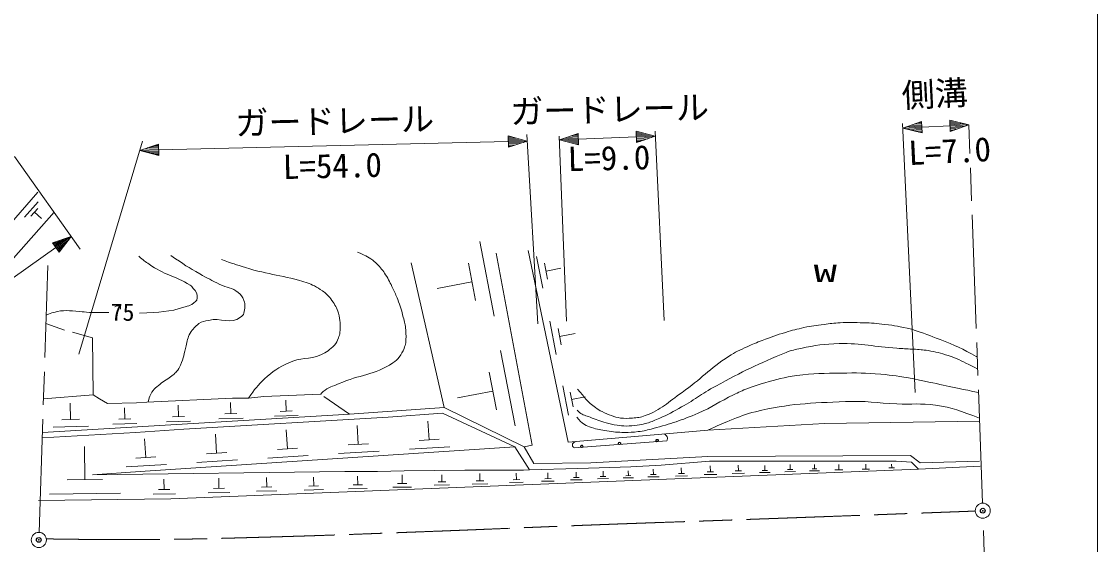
# Model space of a CAD drawing. Units: millimetres, scale not verified. Extents: x 40000 to 680000, y 20000 to 380000.
# Drawn here: x 465321 to 579000, y 263412 to 318730 of the extents above; entities that cross this region are included whole.
import ezdxf
from ezdxf.enums import TextEntityAlignment as Align

# ---------------------------------------------------------------- set-up
doc = ezdxf.new("R2010")
doc.units = ezdxf.units.MM
doc.header["$LTSCALE"] = 1000
doc.header["$PDMODE"] = 32
doc.header["$PDSIZE"] = 500
doc.linetypes.add('CHAIN', pattern=[18.5, 12, -1.5, 3.5, -1.5])
for name, color, linetype, lineweight in [('M-BGD', 7, 'Continuous', 13), ('M-BMK', 2, 'CHAIN', 13), ('M-BMK-SRVR', 3, 'Continuous', 13), ('M-STR-HTXT', 7, 'Continuous', 13), ('M-TTL-BAND', 7, 'Continuous', 13)]:
    doc.layers.add(name, color=color, linetype=linetype, lineweight=lineweight)
doc.layers.add('M-OTRS', color=6, linetype='Continuous')
doc.styles.add('ＭＳ ゴシック', font='')
doc.styles.get('ＭＳ ゴシック').set_extended_font_data('MS Gothic')

msp = doc.modelspace()

# ---------------------------------------------------------------- linework, layer by layer
at = {"layer": 'M-BGD'}
for p, q in [((455194, 287119), (467048, 300666)), ((465626, 298030), (467080, 299662)), ((468756, 298554), (459551, 288151)), ((466316, 298147), (467043, 298963)), ((466680, 298555), (467442, 297877)), ((513732, 295453), (515247, 287561)), ((523089, 274252), (518847, 294521)), ((515477, 294231), (519287, 273911)), ((520384, 290513), (519737, 293887)), ((506502, 293215), (509974, 277890)), ((512532, 293177), (513290, 289231)), ((520897, 291486), (520573, 293173)), ((520735, 292329), (522310, 292633)), ((512911, 291204), (509229, 290494)), ((467903, 286774), (469849, 286094)), ((521806, 283514), (521134, 287017)), ((470708, 285864), (472805, 285256)), ((522339, 284524), (522003, 286276)), ((522171, 285400), (523805, 285715)), ((472805, 285256), (472890, 279245)), ((515944, 283931), (517476, 275955)), ((514732, 281630), (515498, 277642)), ((523117, 277094), (522523, 280191)), ((467640, 278811), (472890, 279245)), ((472890, 279245), (473567, 278822)), ((473567, 278822), (474414, 278314)), ((478562, 278483), (487622, 278906)), ((487622, 278906), (489315, 278906)), ((489315, 278906), (490924, 279076)), ((490924, 279076), (496935, 279330)), ((493287, 277513), (493247, 278676)), ((497274, 279076), (499983, 277213)), ((515115, 279636), (511393, 278919)), ((523588, 277987), (523291, 279535)), ((523439, 278761), (524884, 279040)), ((470505, 276636), (470453, 278378)), ((474414, 278314), (477462, 278398)), ((476227, 276673), (476191, 277866)), ((477462, 278398), (478562, 278483)), ((481897, 276943), (481861, 278136)), ((487430, 277250), (487394, 278443)), ((493910, 277534), (492664, 277492)), ((499983, 277213), (509974, 277890)), ((509974, 277890), (518440, 273742)), ((467523, 275274), (499983, 277213)), ((471438, 276663), (469572, 276609)), ((476866, 276691), (475588, 276654)), ((483190, 276469), (480633, 276395)), ((482536, 276962), (481258, 276925)), ((482457, 275604), (504047, 276874)), ((488723, 276776), (486166, 276702)), ((488069, 277269), (486790, 277232)), ((494550, 277057), (492058, 276973)), ((504047, 276874), (509804, 277298)), ((508386, 274477), (508260, 276472)), ((509804, 277298), (517424, 273742)), ((566541, 276455), (550147, 276196)), ((467504, 274680), (477377, 275266)), ((472393, 275944), (468660, 275835)), ((477520, 276199), (474963, 276124)), ((477377, 275266), (482457, 275604)), ((493420, 273543), (493294, 275538)), ((500903, 274010), (500777, 276005)), ((533391, 275112), (523089, 274252)), ((537829, 275520), (533391, 275112)), ((550147, 276196), (537829, 275520)), ((478454, 272608), (478328, 274604)), ((485937, 273075), (485811, 275071)), ((501972, 274076), (499834, 273943)), ((509455, 274544), (507317, 274410)), ((533495, 274361), (523712, 273621)), ((472014, 270281), (471970, 273774)), ((477867, 271123), (517424, 273742)), ((487006, 273142), (484868, 273009)), ((494489, 273609), (492351, 273476)), ((503094, 273288), (498818, 273021)), ((510578, 273755), (506302, 273488)), ((517424, 273742), (519000, 271298)), ((519287, 273911), (518440, 273742)), ((518440, 273742), (519456, 271964)), ((480645, 271887), (476369, 271620)), ((479523, 272675), (477385, 272542)), ((488128, 272354), (483852, 272087)), ((495611, 272821), (491335, 272554)), ((519456, 271964), (525468, 272048)), ((525468, 272048), (537829, 272726)), ((529701, 271625), (532918, 271794)), ((532918, 271794), (537998, 272218)), ((537829, 272726), (559250, 272810)), ((537998, 272218), (544010, 272218)), ((538102, 271093), (538093, 271720)), ((541055, 271194), (541046, 271796)), ((543853, 271251), (543845, 271774)), ((544010, 272218), (547058, 272218)), ((546522, 271336), (546515, 271859)), ((547058, 272218), (549936, 272218)), ((549098, 271408), (549091, 271889)), ((549936, 272218), (552222, 272218)), ((551689, 271303), (551681, 271866)), ((552222, 272218), (557726, 272218)), ((554538, 271384), (554530, 271899)), ((557258, 271532), (557251, 271916)), ((557726, 272218), (559334, 272133)), ((559250, 272810), (560266, 272048)), ((559334, 272133), (560096, 271371)), ((560096, 271371), (566616, 271710)), ((560266, 272048), (566531, 272218)), ((472804, 270793), (477867, 271123)), ((472804, 270793), (499475, 271117)), ((481102, 268238), (560096, 271371)), ((499475, 271117), (502946, 271117)), ((500847, 269724), (500833, 270643)), ((502946, 271117), (505740, 271202)), ((505539, 269870), (505525, 270790)), ((505740, 271202), (512175, 271286)), ((505740, 271202), (512175, 271286)), ((509735, 270036), (509723, 270796)), ((512175, 271286), (515392, 271286)), ((513760, 270145), (513749, 270905)), ((515392, 271286), (518356, 271286)), ((517609, 270269), (517599, 270942)), ((518356, 271286), (519000, 271298)), ((519000, 271298), (524113, 271456)), ((520931, 270381), (520921, 271010)), ((523937, 270504), (523928, 271077)), ((524113, 271456), (529701, 271625)), ((527053, 270613), (526473, 270608)), ((526763, 270611), (526757, 271152)), ((529712, 270695), (529156, 270687)), ((529434, 270691), (529426, 271210)), ((532681, 270587), (531489, 270570)), ((532380, 270821), (531784, 270813)), ((532082, 270817), (532073, 271373)), ((535676, 270675), (534406, 270657)), ((535355, 270925), (534720, 270916)), ((535037, 270920), (535028, 271513)), ((538778, 270833), (537434, 270814)), ((538438, 271097), (537766, 271088)), ((541704, 270945), (540414, 270926)), ((541378, 271198), (540733, 271189)), ((544417, 271035), (543296, 271019)), ((544133, 271255), (543573, 271247)), ((547086, 271120), (545966, 271104)), ((546803, 271340), (546242, 271332)), ((549617, 271209), (548586, 271194)), ((549356, 271412), (548841, 271404)), ((552111, 271309), (551268, 271297)), ((554924, 271389), (554151, 271378)), ((557546, 271537), (556970, 271527)), ((473885, 270303), (470143, 270260)), ((480388, 269228), (480366, 270327)), ((486184, 269350), (486162, 270426)), ((491764, 269500), (490689, 269479)), ((491227, 269489), (491206, 270492)), ((496698, 269613), (495684, 269593)), ((496191, 269603), (496172, 270550)), ((501339, 269731), (500354, 269717)), ((506529, 269491), (504560, 269462)), ((506031, 269877), (505046, 269863)), ((510553, 269722), (508926, 269699)), ((510142, 270042), (509328, 270031)), ((514579, 269831), (512951, 269808)), ((514167, 270151), (513353, 270139)), ((518335, 269991), (516892, 269970)), ((517970, 270274), (517249, 270264)), ((521608, 270121), (520261, 270102)), ((521268, 270386), (520594, 270376)), ((524554, 270267), (523326, 270250)), ((524244, 270508), (523629, 270500)), ((527345, 270384), (526185, 270373)), ((529993, 270476), (528881, 270460)), ((475774, 268828), (468289, 268741)), ((481574, 268780), (479220, 268734)), ((480977, 269239), (479799, 269216)), ((487347, 268911), (485040, 268866)), ((486761, 269361), (485608, 269338)), ((492310, 269081), (490160, 269038)), ((497214, 269217), (495184, 269177)), ((501837, 269344), (499868, 269316)), ((467132, 268069), (481102, 268238))]:
    msp.add_line(p, q, dxfattribs=at)
for centre in [(528501, 274089), (528501, 274089), (528501, 274089), (528501, 274089), (532490, 274390), (532490, 274390), (532490, 274390), (532490, 274390), (524512, 273787), (524512, 273787), (524512, 273787), (524512, 273787)]:
    msp.add_circle(centre, 100, dxfattribs=at)
for centre, radius, start, end in [((528501, 274089), 145, 317.92543, 230.7198), ((528501, 274089), 116, 299.4761, 249.16913), ((532490, 274390), 145, 317.92543, 230.7198), ((532490, 274390), 116, 299.4761, 249.16913), ((524512, 273787), 145, 317.92543, 230.7198), ((524512, 273787), 116, 299.4761, 249.16913)]:
    msp.add_arc(centre, radius, start, end, dxfattribs=at)
for points, knots in [([(477716, 293892), (478199, 293473), (478376, 293362), (478816, 293046), (480354, 291941), (481529, 291847), (483134, 290844), (483293, 290745), (483358, 290653), (483473, 290506), (483738, 290167), (483935, 289918), (483896, 289490), (483865, 289140), (483581, 289029), (483304, 288812), (483081, 288638), (482893, 288651), (482626, 288558), (480827, 287936), (480019, 288036), (477800, 287881)], [0, 0, 0, 0, 1, 1, 1, 2, 2, 2, 3, 3, 3, 4, 4, 4, 5, 5, 5, 6, 6, 6, 7, 7, 7, 7]), ([(478705, 278490), (478775, 278861), (478834, 279016), (478985, 279325), (479265, 279898), (479639, 280080), (480120, 280497), (480350, 280697), (480513, 280764), (480764, 280938), (480997, 281101), (481141, 281176), (481356, 281362), (481498, 281484), (481577, 281555), (481695, 281700), (481892, 281942), (481990, 282093), (482118, 282378), (482459, 283131), (482474, 283618), (482711, 284410), (482870, 284941), (482838, 285296), (483134, 285764), (483423, 286219), (483632, 286462), (484066, 286780), (484403, 287028), (484677, 287015), (485082, 287119), (486369, 287451), (487432, 286625), (488468, 287458), (488633, 287590), (488763, 287674), (488807, 287881), (488917, 288398), (489025, 288753), (488807, 289236), (488641, 289604), (488530, 289831), (488214, 290082), (487566, 290599), (487012, 290564), (486267, 290929), (485430, 291339), (484963, 291574), (484150, 292030), (482918, 292720), (482521, 293013), (481102, 293977)], [0, 0, 0, 0, 1, 1, 1, 2, 2, 2, 3, 3, 3, 4, 4, 4, 5, 5, 5, 6, 6, 6, 7, 7, 7, 8, 8, 8, 9, 9, 9, 10, 10, 10, 11, 11, 11, 12, 12, 12, 13, 13, 13, 14, 14, 14, 15, 15, 15, 16, 16, 16, 17, 17, 17, 17]), ([(489315, 278906), (489987, 279881), (490252, 280235), (491008, 280938), (491881, 281751), (492469, 282126), (493548, 282632), (494783, 283210), (495682, 282941), (496935, 283478), (497567, 283750), (497884, 284012), (498374, 284494), (498617, 284733), (498670, 284941), (498798, 285256), (498888, 285479), (498952, 285609), (498967, 285849), (499017, 286644), (499024, 287117), (498798, 287881), (498630, 288448), (498439, 288737), (498120, 289236), (497956, 289493), (497828, 289613), (497612, 289828), (497429, 290011), (497316, 290104), (497104, 290252), (496788, 290472), (496604, 290591), (496258, 290760), (495965, 290902), (495806, 291000), (495496, 291098), (492995, 291890), (491479, 291923), (488976, 292707), (487978, 293019), (487633, 293120), (486436, 293554)], [0, 0, 0, 0, 1, 1, 1, 2, 2, 2, 3, 3, 3, 4, 4, 4, 5, 5, 5, 6, 6, 6, 7, 7, 7, 8, 8, 8, 9, 9, 9, 10, 10, 10, 11, 11, 11, 12, 12, 12, 13, 13, 13, 14, 14, 14, 14]), ([(496935, 279330), (497036, 279453), (497086, 279489), (497189, 279584), (497734, 280083), (498206, 280130), (498882, 280430), (501055, 281394), (502588, 281298), (504555, 282632), (504846, 282829), (505035, 282934), (505232, 283224), (505465, 283567), (505594, 283768), (505740, 284156), (505826, 284381), (505881, 284509), (505910, 284748), (505973, 285274), (505944, 285575), (505910, 286103), (505874, 286640), (505791, 286937), (505656, 287458), (505464, 288197), (505336, 288607), (505063, 289320), (504883, 289791), (504778, 290054), (504555, 290506), (504273, 291076), (504136, 291409), (503793, 291945), (503640, 292185), (503555, 292322), (503370, 292538), (503034, 292928), (502841, 293149), (502438, 293469), (501883, 293911), (501580, 294008), (500830, 294316)], [0, 0, 0, 0, 1, 1, 1, 2, 2, 2, 3, 3, 3, 4, 4, 4, 5, 5, 5, 6, 6, 6, 7, 7, 7, 8, 8, 8, 9, 9, 9, 10, 10, 10, 11, 11, 11, 12, 12, 12, 13, 13, 13, 14, 14, 14, 14]), ([(475768, 288304), (475798, 288399), (475802, 288475), (475768, 288558), (475691, 288752), (475354, 288617), (475176, 288558)], [0, 0, 0, 0, 1, 1, 1, 2, 2, 2, 2]), ([(467933, 287673), (468277, 287838), (468419, 287871), (468741, 287966), (469757, 288265), (470394, 288124), (471450, 288050), (471858, 288022), (472007, 288016), (472492, 287947)], [0, 0, 0, 0, 1, 1, 1, 2, 2, 2, 3, 3, 3, 3]), ([(524067, 279853), (524862, 278899), (525094, 278496), (525976, 277890), (526233, 277714), (526372, 277604), (526653, 277467), (527040, 277279), (527261, 277178), (527669, 277044), (528027, 276925), (528227, 276839), (528600, 276790), (529092, 276725), (529375, 276759), (529870, 276790), (530408, 276823), (530720, 276858), (531225, 277044), (532913, 277663), (533646, 278468), (535120, 279499), (537109, 280890), (537989, 281995), (540030, 283309), (540752, 283773), (541200, 283963), (541978, 284325), (542596, 284612), (542951, 284756), (543586, 285002), (544532, 285369), (545072, 285550), (546042, 285849), (546793, 286080), (547221, 286190), (547989, 286357), (548807, 286535), (549276, 286585), (550106, 286696), (550765, 286784), (551135, 286829), (551799, 286865), (552757, 286917), (553296, 286894), (554254, 286865), (555149, 286838), (555651, 286801), (556540, 286696), (557642, 286565), (558025, 286472), (559334, 286188)], [0, 0, 0, 0, 1, 1, 1, 2, 2, 2, 3, 3, 3, 4, 4, 4, 5, 5, 5, 6, 6, 6, 7, 7, 7, 8, 8, 8, 9, 9, 9, 10, 10, 10, 11, 11, 11, 12, 12, 12, 13, 13, 13, 14, 14, 14, 15, 15, 15, 16, 16, 16, 17, 17, 17, 17]), ([(559334, 286188), (560794, 285708), (561208, 285559), (562382, 285087), (563906, 284474), (564763, 284117), (566192, 283309), (566234, 283286), (566248, 283279), (566298, 283249)], [0, 0, 0, 0, 1, 1, 1, 2, 2, 2, 3, 3, 3, 3]), ([(524028, 277636), (524127, 277513), (524177, 277475), (524282, 277382), (524638, 277070), (524945, 277055), (525383, 276874), (526031, 276607), (526401, 276470), (527076, 276282), (527532, 276155), (527794, 276100), (528262, 276028), (528623, 275972), (528828, 275941), (529193, 275943), (529657, 275945), (529919, 275960), (530378, 276028), (530712, 276077), (530899, 276109), (531225, 276197), (531700, 276325), (531955, 276434), (532410, 276620), (533369, 277012), (533868, 277317), (534781, 277806), (536351, 278645), (537115, 279318), (538676, 280176), (541501, 281731), (543144, 282505), (546126, 283732), (546698, 283968), (547046, 284027), (547650, 284156), (549215, 284489), (550115, 284623), (551714, 284664), (554101, 284725), (555424, 284317), (557807, 284169), (558470, 284128), (558682, 284112), (559504, 284071)], [0, 0, 0, 0, 1, 1, 1, 2, 2, 2, 3, 3, 3, 4, 4, 4, 5, 5, 5, 6, 6, 6, 7, 7, 7, 8, 8, 8, 9, 9, 9, 10, 10, 10, 11, 11, 11, 12, 12, 12, 13, 13, 13, 14, 14, 14, 15, 15, 15, 15]), ([(559504, 284071), (560254, 284036), (560487, 284014), (561109, 283919), (561953, 283791), (562419, 283661), (563229, 283394), (564109, 283104), (564571, 282854), (565402, 282445), (565754, 282271), (565873, 282214), (566297, 281987)], [0, 0, 0, 0, 1, 1, 1, 2, 2, 2, 3, 3, 3, 4, 4, 4, 4]), ([(523999, 276872), (524309, 276501), (524426, 276338), (524790, 276112), (525067, 275941), (525242, 275873), (525552, 275774), (526164, 275579), (526527, 275534), (527161, 275435), (527883, 275323), (528293, 275273), (529024, 275266), (529587, 275260), (529904, 275282), (530463, 275350), (531100, 275428), (531452, 275519), (532072, 275689), (533957, 276207), (535017, 276525), (536813, 277298), (538321, 277946), (539059, 278532), (540538, 279245), (541125, 279528), (541456, 279685), (542062, 279922), (542744, 280189), (543134, 280323), (543840, 280515), (545149, 280870), (545882, 281103), (547227, 281277), (549054, 281513), (550094, 281510), (551935, 281539), (553560, 281564), (554476, 281571), (556095, 281424), (557467, 281300), (557952, 281225), (559588, 280938)], [0, 0, 0, 0, 1, 1, 1, 2, 2, 2, 3, 3, 3, 4, 4, 4, 5, 5, 5, 6, 6, 6, 7, 7, 7, 8, 8, 8, 9, 9, 9, 10, 10, 10, 11, 11, 11, 12, 12, 12, 13, 13, 13, 14, 14, 14, 14]), ([(537829, 275520), (538924, 276024), (539233, 276162), (540153, 276523), (541195, 276932), (541772, 277199), (542860, 277460), (546501, 278332), (548644, 278363), (552383, 278534), (554499, 278631), (555684, 278371), (557800, 278285), (559391, 278220), (560298, 278370), (561874, 278144), (563750, 277876), (564480, 277562), (566529, 276778)], [0, 0, 0, 0, 1, 1, 1, 2, 2, 2, 3, 3, 3, 4, 4, 4, 5, 5, 5, 6, 6, 6, 6]), ([(523712, 273621), (523619, 273694), (523541, 273781), (523524, 273916), (523496, 274138), (523754, 274238), (523927, 274322)], [0, 0, 0, 0, 1, 1, 1, 2, 2, 2, 2]), ([(533495, 274361), (533548, 274478), (533568, 274555), (533557, 274683), (533541, 274883), (533410, 274970), (533257, 275101)], [0, 0, 0, 0, 1, 1, 1, 2, 2, 2, 2])]:
    msp.add_open_spline(points, degree=3, knots=knots, dxfattribs=at)
for points in [[(472492, 287947), (473527, 287946), (473527, 287946), (474561, 287944)], [(559588, 280938), (563010, 280210), (563010, 280210), (566432, 279481)]]:
    msp.add_open_spline(points, degree=3, dxfattribs=at)
at = {"layer": 'M-BMK'}
for p, q in [((471514, 294652), (455000, 318008)), ((566851, 267788), (565420, 307791)), ((467174, 264692), (468106, 292932)), ((568222, 229428), (566908, 266189))]:
    msp.add_line(p, q, dxfattribs=at)
msp.add_open_spline([(467940, 264005), (473416, 263930), (474843, 263910), (479267, 263943), (483651, 263977), (486106, 264053), (490489, 264174), (497408, 264364), (501282, 264522), (508198, 264782), (515049, 265038), (518885, 265223), (525736, 265484), (532021, 265723), (535543, 265830), (541829, 266057), (551302, 266398), (554262, 266510), (566080, 266950)], degree=3, knots=[0, 0, 0, 0, 1, 1, 1, 2, 2, 2, 3, 3, 3, 4, 4, 4, 5, 5, 5, 6, 6, 6, 6], dxfattribs=at)
at = {"layer": 'M-BMK-SRVR'}
for centre in [(566879, 266989), (467148, 263893)]:
    msp.add_circle(centre, 800, dxfattribs=at)
at = {"layer": 'M-OTRS'}
for p in [(566879, 266989), (467148, 263893)]:
    msp.add_point(p, dxfattribs=at)
at = {"layer": 'M-STR-HTXT'}
for p, q in [((558436, 307439), (560403, 308138)), ((560464, 306940), (560403, 308138)), ((565420, 307791), (563392, 308289)), ((563392, 308289), (563453, 307091)), ((563798, 308189), (563398, 308169)), ((563404, 308049), (564203, 308090)), ((532284, 306596), (530262, 307118)), ((530262, 307118), (530309, 305919)), ((530666, 307014), (530267, 306998)), ((533202, 287099), (532259, 307120)), ((559729, 279475), (558414, 307924)), ((558436, 307439), (560434, 307539)), ((558436, 307439), (560464, 306940)), ((560427, 307659), (558830, 307579)), ((560440, 307419), (558842, 307339)), ((559223, 307719), (560421, 307779)), ((559247, 307239), (560446, 307300)), ((560415, 307899), (559616, 307859)), ((560452, 307180), (559653, 307139)), ((560010, 307999), (560409, 308019)), ((560058, 307040), (560458, 307060)), ((560434, 307539), (563422, 307690)), ((564609, 307990), (563410, 307930)), ((563416, 307810), (565014, 307890)), ((565420, 307791), (563422, 307690)), ((563429, 307570), (565026, 307651)), ((564633, 307511), (563435, 307450)), ((563441, 307330), (564240, 307371)), ((563846, 307231), (563447, 307211)), ((565420, 307791), (563453, 307091)), ((471381, 283537), (478109, 306078)), ((479817, 305150), (516742, 306025)), ((518741, 306073), (516727, 306625)), ((516727, 306625), (516756, 305426)), ((517130, 306515), (516730, 306505)), ((516733, 306385), (517533, 306404)), ((517936, 306294), (516736, 306265)), ((516739, 306145), (518338, 306183)), ((518741, 306073), (516742, 306025)), ((516745, 305905), (518344, 305943)), ((517947, 305814), (516747, 305786)), ((518741, 306073), (516756, 305426)), ((519870, 286747), (518700, 306771)), ((522893, 287040), (522134, 306619)), ((522150, 306202), (524125, 306880)), ((522150, 306202), (524148, 306280)), ((522150, 306202), (524171, 305681)), ((524144, 306400), (522545, 306338)), ((524153, 306160), (522554, 306098)), ((522940, 306473), (524139, 306520)), ((522958, 305994), (524157, 306040)), ((524134, 306640), (523335, 306609)), ((524162, 305920), (523363, 305889)), ((523730, 306744), (524130, 306760)), ((523767, 305785), (524167, 305800)), ((524171, 305681), (524125, 306880)), ((524148, 306280), (530285, 306518)), ((530271, 306878), (531071, 306909)), ((531475, 306805), (530276, 306758)), ((530281, 306638), (531879, 306700)), ((532284, 306596), (530285, 306518)), ((530290, 306399), (531889, 306461)), ((531494, 306325), (530295, 306279)), ((530299, 306159), (531099, 306190)), ((530704, 306054), (530304, 306039)), ((532284, 306596), (530309, 305919)), ((477818, 305103), (479803, 305750)), ((477818, 305103), (479817, 305150)), ((477818, 305103), (479832, 304550)), ((479815, 305270), (478215, 305232)), ((479820, 305030), (478221, 304992)), ((478612, 305362), (479812, 305390)), ((478623, 304882), (479823, 304910)), ((479809, 305510), (479009, 305491)), ((479826, 304790), (479026, 304771)), ((479406, 305621), (479806, 305630)), ((479429, 304661), (479829, 304670)), ((479832, 304550), (479803, 305750)), ((516750, 305666), (517550, 305685)), ((517153, 305555), (516753, 305546)), ((470579, 295975), (468601, 295307)), ((468740, 295111), (469392, 295574)), ((469788, 295708), (468809, 295014)), ((468878, 294916), (470183, 295842)), ((470579, 295975), (468948, 294818)), ((469017, 294720), (470322, 295646)), ((470579, 295975), (469295, 294329)), ((468948, 294818), (439279, 273768)), ((468601, 295307), (469295, 294329)), ((468996, 295441), (468670, 295209)), ((470065, 295316), (469087, 294622)), ((469156, 294524), (469809, 294987)), ((469552, 294658), (469226, 294426))]:
    msp.add_line(p, q, dxfattribs=at)
at = {"layer": 'M-TTL-BAND'}
msp.add_line((579000, 20000), (579000, 370000), dxfattribs=at)

# ---------------------------------------------------------------- texts
at = {"layer": 'M-BGD', "style": 'ＭＳ ゴシック', "width": 2}
msp.add_text('W', height=1833, dxfattribs=at).set_placement((550247, 292098), align=Align.MIDDLE_CENTER)
at = {"layer": 'M-BGD', "style": 'ＭＳ ゴシック'}
msp.add_text('75', height=1833, rotation=359.94, dxfattribs=at).set_placement((474754, 286527), align=Align.BOTTOM_LEFT)
at = {"layer": 'M-STR-HTXT', "style": 'ＭＳ ゴシック'}
for s, rotation, p in [('側溝', 2.888, (558416, 308851)), ('ガードレール', 1.358, (517010, 307129)), ('ガードレール', 1.358, (487962, 305915)), ('L=7.0', 2.888, (559127, 302769)), ('L=54.0', 1.358, (492977, 301293)), ('L=9.0', 1.358, (523076, 302133))]:
    msp.add_text(s, height=2566, rotation=rotation, dxfattribs=at).set_placement(p, align=Align.BOTTOM_LEFT)

doc.saveas('drawing.dxf')
